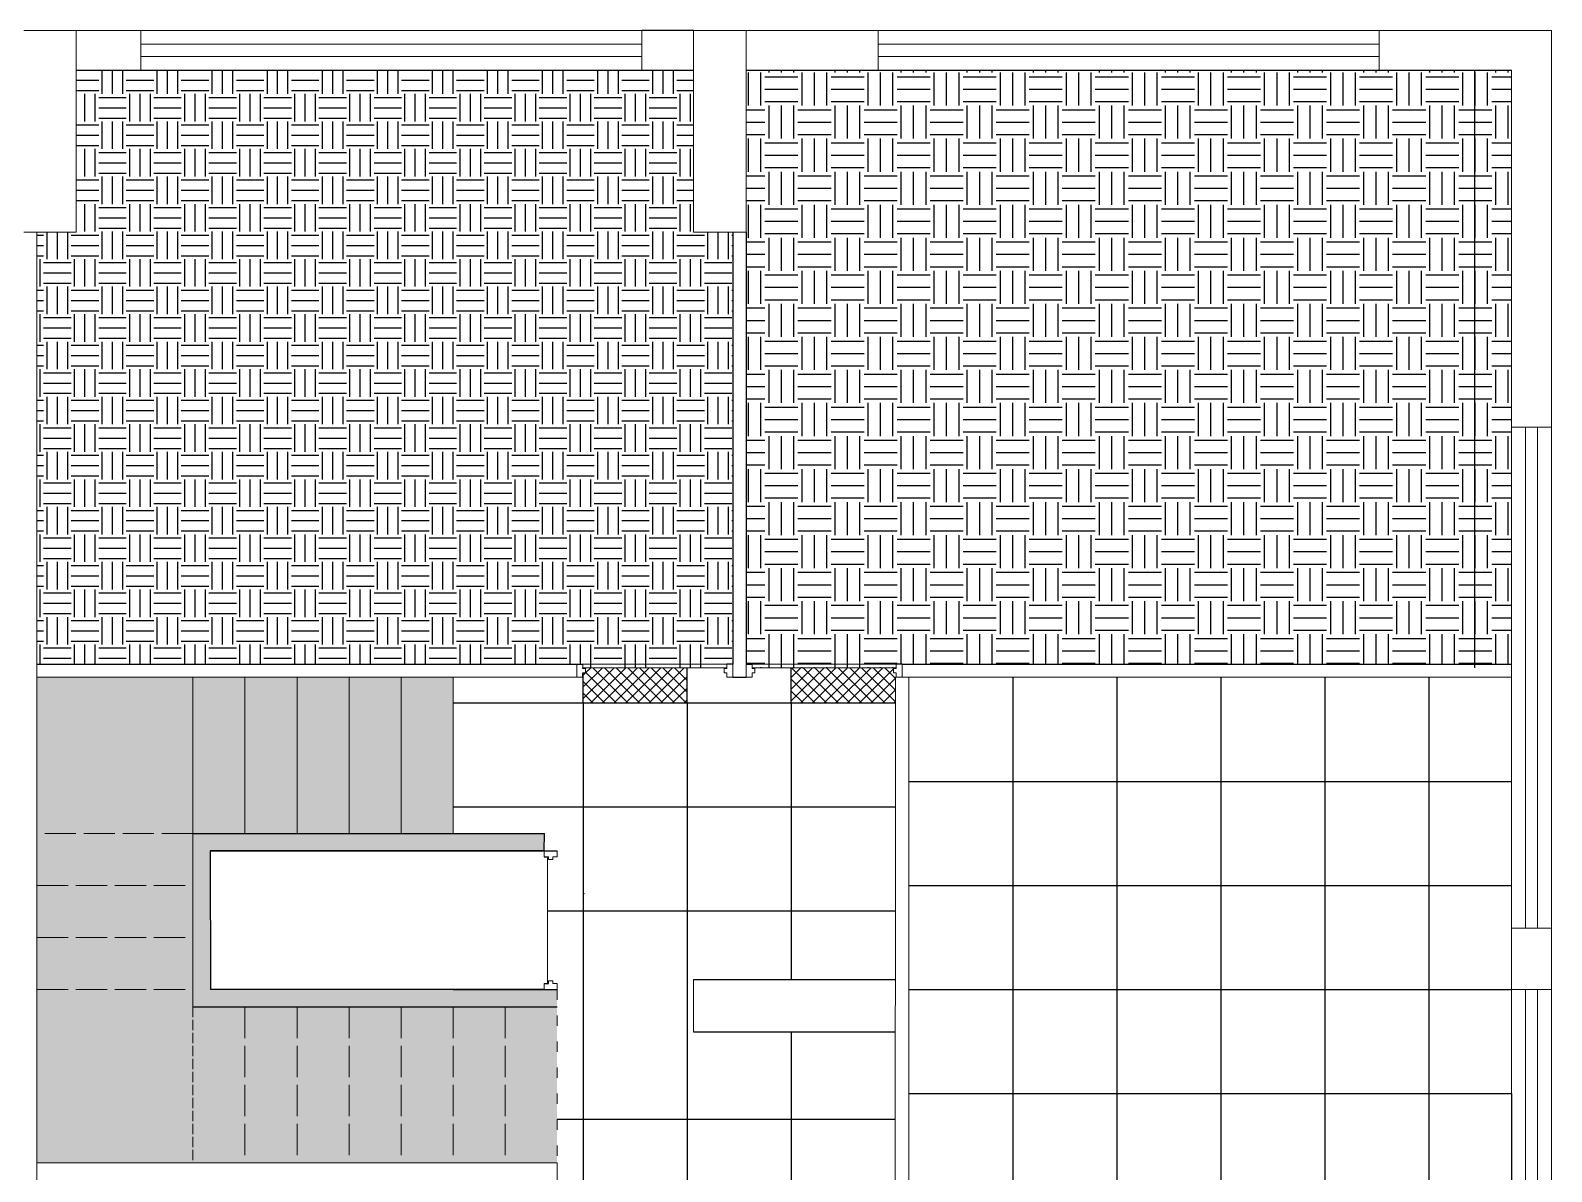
# Model space of a CAD drawing. Header units: millimetres. Extents: x 86441 to 190201, y 16532 to 98188.
# Drawn here: x 89263.9 to 89439.3, y 61085.4 to 61217 of the extents above; entities that cross this region are included whole.
import ezdxf

# ---------------------------------------------------------------- set-up
doc = ezdxf.new("R2010")
doc.units = ezdxf.units.MM
doc.header["$LTSCALE"] = 0.1
doc.linetypes.add('ACAD_ISO02W100', pattern=[15, 12, -3])
doc.linetypes.add('ACAD_ISO03W100', pattern=[30, 12, -18])
doc.layers.add('COLUMN', color=1, linetype='Continuous', lineweight=0)
doc.layers.add('WINDOW', color=5, linetype='Continuous', lineweight=0)
doc.layers.add('door_cad-block.com', color=27, linetype='Continuous')
pattern_1 = [(0, (87401.7125, 60473.4307), (3.175, 3.175), [3.175, -3.175]), (0, (87401.7125, 60474.6213), (3.175, 3.175), [3.175, -3.175]), (0, (87401.7125, 60475.812), (3.175, 3.175), [3.175, -3.175]), (90, (87402.1094, 60476.2088), (-3.175, 3.175), [3.175, -3.175]), (90, (87403.3, 60476.2088), (-3.175, 3.175), [3.175, -3.175]), (90, (87404.4907, 60476.2088), (-3.175, 3.175), [3.175, -3.175])]
pattern_2 = [(0, (87401.7125, 60473.4307), (3.81, 3.81), [3.81, -3.81]), (0, (87401.7125, 60474.8594), (3.81, 3.81), [3.81, -3.81]), (0, (87401.7125, 60476.288), (3.81, 3.81), [3.81, -3.81]), (90, (87402.1888, 60476.7644), (-3.81, 3.81), [3.81, -3.81]), (90, (87403.6175, 60476.7644), (-3.81, 3.81), [3.81, -3.81]), (90, (87405.0463, 60476.7644), (-3.81, 3.81), [3.81, -3.81])]

msp = doc.modelspace()

# ---------------------------------------------------------------- hatches: boundary and pattern name
at = {"true_color": 0xa9420f, "transparency": 33554687}
h = msp.add_hatch(dxfattribs=at)
h.set_pattern_fill('EARTH', color=34, scale=0.5)
h.set_pattern_definition(pattern_1)
h.paths.add_polyline_path([(89344.94, 61193.68), (89340.4, 61193.68), (89340.4, 61212.33), (89269.2, 61212.33), (89269.2, 61193.68), (89264.66, 61193.68), (89264.66, 61143.86), (89344.94, 61143.86)])
h.paths.add_polyline_path([(89270.34, 61147.65), (89270.34, 61147.03)], flags=16)
at = {"true_color": 0x4e554b, "transparency": 33554687}
h = msp.add_hatch(dxfattribs=at)
h.set_pattern_fill('EARTH', color=251, scale=0.6)
h.set_pattern_definition(pattern_2)
h.paths.add_polyline_path([(89434.74, 61212.36), (89346.44, 61212.36), (89346.44, 61143.86), (89434.74, 61143.86)])
at = {"true_color": 0xa9420f, "transparency": 33554687}
h = msp.add_hatch(dxfattribs=at)
h.set_pattern_fill('EARTH', color=34, scale=0.5)
h.set_pattern_definition(pattern_1)
h.paths.add_polyline_path([(89344.24, 61143.86), (89327.64, 61143.86), (89327.64, 61143.46), (89344.24, 61143.46)])
at = {"true_color": 0xc7c8ca, "transparency": 33554687}
h = msp.add_hatch(dxfattribs=at)
h.set_pattern_fill('ANSI37', color=9, scale=0.3)
h.set_pattern_definition([(45, (87401.7125, 60473.4307), (-0.6735192, 0.6735192), []), (135, (87401.7125, 60473.4307), (-0.6735192, -0.6735192), [])])
h.paths.add_polyline_path([(89327.66, 61142.86), (89327.64, 61142.86), (89327.64, 61142.36), (89327.66, 61142.36)], flags=17)
h.paths.add_polyline_path([(89339.66, 61143.46), (89327.64, 61143.46), (89327.64, 61143.36), (89327.94, 61143.36), (89327.94, 61142.86), (89327.66, 61142.86), (89327.66, 61139.42), (89339.66, 61139.42)])
h.paths.add_polyline_path([(89363.7, 61142.36), (89363.74, 61142.36), (89363.74, 61142.86), (89363.44, 61142.86), (89363.44, 61143.36), (89363.74, 61143.36), (89363.74, 61143.46), (89351.66, 61143.46), (89351.66, 61139.42), (89363.7, 61139.42)])
at = {"true_color": 0x4e554b, "transparency": 33554687}
h = msp.add_hatch(dxfattribs=at)
h.set_pattern_fill('EARTH', color=251, scale=0.6)
h.set_pattern_definition(pattern_2)
h.paths.add_polyline_path([(89363.74, 61143.86), (89347.14, 61143.86), (89347.14, 61143.46), (89363.74, 61143.46)])
at = {"transparency": 33554687}
h = msp.add_hatch(color=256, dxfattribs=at)
h.dxf.hatch_style = 1
h.set_gradient(color1=(153, 95, 76), color2=(118, 67, 44), tint=1)
h.paths.add_polyline_path([(89282.66, 61124.36), (89282.66, 61142.36), (89264.66, 61142.36), (89264.66, 61124.36)])
h = msp.add_hatch(color=256, dxfattribs=at)
h.dxf.hatch_style = 1
h.set_gradient(color1=(153, 95, 76), color2=(118, 67, 44), tint=1)
h.paths.add_polyline_path([(89288.66, 61142.36), (89282.66, 61142.36), (89282.66, 61124.36), (89288.66, 61124.36)])
h = msp.add_hatch(color=256, dxfattribs=at)
h.dxf.hatch_style = 1
h.set_gradient(color1=(153, 95, 76), color2=(118, 67, 44), tint=1)
h.paths.add_polyline_path([(89288.66, 61124.36), (89294.66, 61124.36), (89294.66, 61142.36), (89288.66, 61142.36)])
h = msp.add_hatch(color=256, dxfattribs=at)
h.dxf.hatch_style = 1
h.set_gradient(color1=(153, 95, 76), color2=(118, 67, 44), tint=1)
h.paths.add_polyline_path([(89300.66, 61142.36), (89294.66, 61142.36), (89294.66, 61124.36), (89300.66, 61124.36)])
h = msp.add_hatch(color=256, dxfattribs=at)
h.dxf.hatch_style = 1
h.set_gradient(color1=(153, 95, 76), color2=(118, 67, 44), tint=1)
h.paths.add_polyline_path([(89300.66, 61124.36), (89306.66, 61124.36), (89306.66, 61142.36), (89300.66, 61142.36)])
h = msp.add_hatch(color=256, dxfattribs=at)
h.dxf.hatch_style = 1
h.set_gradient(color1=(153, 95, 76), color2=(118, 67, 44), tint=1)
h.paths.add_polyline_path([(89306.66, 61124.36), (89312.66, 61124.36), (89312.66, 61142.36), (89306.66, 61142.36)])
h = msp.add_hatch(color=256, dxfattribs=at)
h.dxf.hatch_style = 1
h.set_gradient(color1=(153, 95, 76), color2=(118, 67, 44), tint=1)
h.paths.add_polyline_path([(89282.66, 61118.36), (89282.66, 61124.36), (89264.66, 61124.36), (89264.66, 61118.36)])
at = {"true_color": 0x76432c, "transparency": 33554687}
h = msp.add_hatch(color=17, dxfattribs=at)
h.dxf.hatch_style = 1
h.paths.add_polyline_path([(89323.16, 61122.36), (89323.2, 61124.36), (89312.66, 61124.36), (89282.66, 61124.36), (89282.66, 61104.36), (89312.66, 61104.36), (89324.66, 61104.36), (89324.66, 61106.36), (89323.16, 61106.36), (89312.66, 61106.36), (89284.69, 61106.36), (89284.66, 61122.36)])
at = {"transparency": 33554687}
h = msp.add_hatch(color=256, dxfattribs=at)
h.dxf.hatch_style = 1
h.set_gradient(color1=(153, 95, 76), color2=(118, 67, 44), tint=1)
h.paths.add_polyline_path([(89282.66, 61112.36), (89282.66, 61118.36), (89264.66, 61118.36), (89264.66, 61112.36)])
h = msp.add_hatch(color=256, dxfattribs=at)
h.dxf.hatch_style = 1
h.set_gradient(color1=(153, 95, 76), color2=(118, 67, 44), tint=1)
h.paths.add_polyline_path([(89264.66, 61112.36), (89264.66, 61106.36), (89282.66, 61106.36), (89282.66, 61112.36)])
h = msp.add_hatch(color=256, dxfattribs=at)
h.dxf.hatch_style = 1
h.set_gradient(color1=(153, 95, 76), color2=(118, 67, 44), tint=1)
h.paths.add_polyline_path([(89264.66, 61106.36), (89264.66, 61086.36), (89282.66, 61086.36), (89282.66, 61104.36), (89282.66, 61106.36)])
h = msp.add_hatch(color=256, dxfattribs=at)
h.dxf.hatch_style = 1
h.set_gradient(color1=(153, 95, 76), color2=(118, 67, 44), tint=1)
h.paths.add_polyline_path([(89282.66, 61086.36), (89288.66, 61086.36), (89288.66, 61104.36), (89282.66, 61104.36)])
h = msp.add_hatch(color=256, dxfattribs=at)
h.dxf.hatch_style = 1
h.set_gradient(color1=(153, 95, 76), color2=(118, 67, 44), tint=1)
h.paths.add_polyline_path([(89288.66, 61086.36), (89294.66, 61086.36), (89294.66, 61104.36), (89288.66, 61104.36)])
h = msp.add_hatch(color=256, dxfattribs=at)
h.dxf.hatch_style = 1
h.set_gradient(color1=(153, 95, 76), color2=(118, 67, 44), tint=1)
h.paths.add_polyline_path([(89300.66, 61104.36), (89294.66, 61104.36), (89294.66, 61086.36), (89300.66, 61086.36)])
h = msp.add_hatch(color=256, dxfattribs=at)
h.dxf.hatch_style = 1
h.set_gradient(color1=(153, 95, 76), color2=(118, 67, 44), tint=1)
h.paths.add_polyline_path([(89306.66, 61104.36), (89300.66, 61104.36), (89300.66, 61086.36), (89306.66, 61086.36)])
h = msp.add_hatch(color=256, dxfattribs=at)
h.dxf.hatch_style = 1
h.set_gradient(color1=(153, 95, 76), color2=(118, 67, 44), tint=1)
h.paths.add_polyline_path([(89306.66, 61086.36), (89312.66, 61086.36), (89312.66, 61104.36), (89306.66, 61104.36)])
h = msp.add_hatch(color=256, dxfattribs=at)
h.dxf.hatch_style = 1
h.set_gradient(color1=(153, 95, 76), color2=(118, 67, 44), tint=1)
h.paths.add_polyline_path([(89312.66, 61086.36), (89318.66, 61086.36), (89318.66, 61104.36), (89312.66, 61104.36)])
h = msp.add_hatch(color=256, dxfattribs=at)
h.dxf.hatch_style = 1
h.set_gradient(color1=(153, 95, 76), color2=(118, 67, 44), tint=1)
h.paths.add_polyline_path([(89318.66, 61086.36), (89324.66, 61086.36), (89324.66, 61104.36), (89318.66, 61104.36)])

# ---------------------------------------------------------------- linework, layer by layer
at = {"color": 18, "lineweight": 5, "true_color": 0x000000, "transparency": 33554687}
for p, q in [((89269.2, 61216.96), (89334.42, 61216.96)), ((89346.44, 61216.96), (89434.74, 61216.96)), ((89434.74, 61216.96), (89439.34, 61216.96)), ((89439.34, 61216.96), (89439.34, 61038.86)), ((89340.4, 61212.36), (89269.2, 61212.36)), ((89434.74, 61212.36), (89346.44, 61212.36)), ((89434.74, 61142.36), (89434.74, 61212.36)), ((89434.74, 61106.31), (89434.74, 61142.36)), ((89434.74, 61106.31), (89434.74, 61094.36)), ((89434.74, 61094.36), (89434.74, 61082.36))]:
    msp.add_line(p, q, dxfattribs=at)
at = {"color": 18, "true_color": 0x000000, "transparency": 33554687}
msp.add_line((89340.4, 61216.96), (89334.42, 61216.96), dxfattribs=at)
at = {"transparency": 33554687}
for p, q in [((89269.2, 61212.36), (89340.4, 61212.36)), ((89346.44, 61212.36), (89434.74, 61212.36)), ((89344.94, 61193.68), (89344.94, 61143.86)), ((89346.44, 61193.68), (89346.44, 61143.86)), ((89264.66, 61143.86), (89326.94, 61143.86)), ((89364.44, 61143.86), (89434.74, 61143.86)), ((89344.94, 61142.36), (89346.44, 61142.36)), ((89327.66, 61139.42), (89327.66, 61067.32)), ((89339.66, 61139.42), (89339.66, 61067.32)), ((89284.66, 61122.36), (89312.66, 61122.36)), ((89323.16, 61122.36), (89284.66, 61122.36)), ((89284.66, 61122.36), (89284.69, 61106.36)), ((89327.66, 61117.48), (89327.77, 61117.44)), ((89323.16, 61106.36), (89284.69, 61106.36)), ((89312.66, 61106.36), (89324.66, 61106.36)), ((89340.4, 61107.5), (89363.7, 61107.5)), ((89340.4, 61101.46), (89363.7, 61101.46))]:
    msp.add_line(p, q, dxfattribs=at)
at = {"color": 251, "true_color": 0x696969, "transparency": 33554687}
msp.add_line((89430.44, 61212.36), (89430.44, 61143.46), dxfattribs=at)
at = {"color": 25, "lineweight": 9, "transparency": 33554687}
for p, q in [((89264.66, 61193.68), (89264.66, 61084.36)), ((89344.94, 61143.86), (89344.94, 61193.68)), ((89346.44, 61193.68), (89346.44, 61143.86)), ((89326.94, 61143.86), (89264.66, 61143.86)), ((89326.94, 61143.86), (89326.94, 61142.36)), ((89326.94, 61143.86), (89327.64, 61143.86)), ((89327.64, 61143.86), (89327.64, 61143.36)), ((89344.24, 61143.86), (89327.64, 61143.86)), ((89327.64, 61143.36), (89327.94, 61143.36)), ((89327.64, 61142.86), (89327.94, 61142.86)), ((89327.64, 61142.86), (89327.64, 61142.36)), ((89327.94, 61143.36), (89327.94, 61142.86)), ((89344.24, 61143.36), (89343.94, 61143.36)), ((89343.94, 61143.36), (89343.94, 61142.86)), ((89344.24, 61142.86), (89343.94, 61142.86)), ((89344.24, 61143.86), (89344.24, 61143.36)), ((89344.24, 61143.86), (89344.94, 61143.86)), ((89344.24, 61142.36), (89344.24, 61142.86)), ((89344.94, 61143.86), (89344.94, 61142.36)), ((89346.44, 61143.86), (89346.44, 61142.36)), ((89347.14, 61143.86), (89347.14, 61143.36)), ((89347.14, 61143.86), (89363.74, 61143.86)), ((89347.14, 61143.36), (89347.44, 61143.36)), ((89347.14, 61142.36), (89347.14, 61142.86)), ((89347.14, 61142.86), (89347.44, 61142.86)), ((89347.44, 61143.36), (89347.44, 61142.86)), ((89363.74, 61143.36), (89363.44, 61143.36)), ((89363.44, 61143.36), (89363.44, 61142.86)), ((89363.74, 61142.86), (89363.44, 61142.86)), ((89363.74, 61143.86), (89363.74, 61143.36)), ((89363.74, 61142.36), (89363.74, 61142.86)), ((89364.44, 61143.86), (89364.44, 61142.36)), ((89364.44, 61143.86), (89434.74, 61143.86)), ((89264.66, 61142.36), (89326.94, 61142.36)), ((89326.94, 61142.36), (89327.64, 61142.36)), ((89344.94, 61142.36), (89344.24, 61142.36)), ((89346.44, 61142.36), (89347.14, 61142.36)), ((89363.7, 61142.36), (89434.74, 61142.36)), ((89363.7, 61142.36), (89363.7, 61107.5)), ((89364.44, 61142.36), (89363.74, 61142.36)), ((89365.2, 61142.36), (89365.2, 61068.08)), ((89363.66, 61101.46), (89363.66, 61067.32))]:
    msp.add_line(p, q, dxfattribs=at)
at = {"color": 7, "true_color": 0xffffff, "transparency": 33554687}
for p, q in [((89326.94, 61143.86), (89327.64, 61143.86)), ((89327.64, 61143.86), (89327.64, 61143.86)), ((89327.64, 61143.36), (89327.64, 61143.46)), ((89327.64, 61142.36), (89327.64, 61142.86)), ((89344.24, 61143.86), (89344.24, 61143.86)), ((89344.94, 61143.86), (89344.24, 61143.86)), ((89346.44, 61143.86), (89347.14, 61143.86)), ((89347.14, 61143.86), (89347.14, 61143.86)), ((89351.66, 61139.42), (89351.66, 61143.46)), ((89363.74, 61143.86), (89363.74, 61143.86)), ((89364.44, 61143.86), (89363.74, 61143.86)), ((89312.66, 61122.36), (89324.66, 61122.36)), ((89323.16, 61121.66), (89323.66, 61121.66)), ((89324.66, 61121.66), (89324.66, 61121.66)), ((89323.56, 61121.56), (89323.56, 61121.36)), ((89313.28, 61106.36), (89313.28, 61106.36)), ((89313.28, 61106.36), (89313.28, 61106.36)), ((89323.16, 61107.06), (89323.66, 61107.06)), ((89324.66, 61107.06), (89324.66, 61107.06))]:
    msp.add_line(p, q, dxfattribs=at)
at = {"color": 25, "lineweight": 0, "transparency": 33554687}
for p, q in [((89344.24, 61143.46), (89327.64, 61143.46)), ((89346.44, 61143.86), (89347.14, 61143.86)), ((89347.14, 61143.46), (89363.74, 61143.46)), ((89282.66, 61124.36), (89282.66, 61142.36)), ((89324.66, 61122.36), (89323.16, 61122.36)), ((89323.16, 61122.36), (89323.16, 61121.66)), ((89323.56, 61107.06), (89323.56, 61121.66)), ((89323.66, 61121.66), (89323.66, 61121.36)), ((89324.66, 61121.66), (89324.16, 61121.66)), ((89324.16, 61121.66), (89324.16, 61121.36)), ((89324.66, 61122.36), (89324.66, 61121.66)), ((89324.16, 61121.36), (89323.66, 61121.36)), ((89323.16, 61106.36), (89323.16, 61107.06)), ((89324.66, 61106.36), (89323.16, 61106.36)), ((89323.66, 61107.06), (89323.66, 61107.36)), ((89324.16, 61107.36), (89323.66, 61107.36)), ((89324.16, 61107.06), (89324.16, 61107.36)), ((89324.66, 61107.06), (89324.16, 61107.06)), ((89324.66, 61106.36), (89324.66, 61107.06))]:
    msp.add_line(p, q, dxfattribs=at)
at = {"color": 9, "true_color": 0xc7c8ca, "transparency": 33554687}
for p, q in [((89327.66, 61139.42), (89327.66, 61142.86)), ((89339.66, 61139.42), (89339.66, 61143.46)), ((89312.66, 61139.42), (89363.7, 61139.42)), ((89351.66, 61139.42), (89351.66, 61107.5)), ((89312.66, 61127.42), (89363.7, 61127.42)), ((89323.56, 61115.42), (89363.7, 61115.42)), ((89351.66, 61101.46), (89351.66, 61028.38)), ((89324.66, 61091.42), (89363.7, 61091.42))]:
    msp.add_line(p, q, dxfattribs=at)
at = {"color": 25, "lineweight": 5, "transparency": 33554687}
msp.add_line((89363.74, 61143.86), (89364.44, 61143.86), dxfattribs=at)
at = {"color": 159, "lineweight": 0, "true_color": 0x22346e, "transparency": 33554687}
msp.add_line((89365.2, 61142.36), (89377.2, 61142.36), dxfattribs=at)
at = {"color": 253, "true_color": 0xb1a785, "transparency": 33554687}
for p, q in [((89377.2, 61142.36), (89377.2, 61068.08)), ((89389.2, 61142.36), (89389.2, 61051.58)), ((89401.2, 61142.36), (89401.2, 61051.58)), ((89413.2, 61142.36), (89413.2, 61051.58)), ((89425.2, 61142.36), (89425.2, 61051.58)), ((89365.2, 61130.36), (89434.74, 61130.36)), ((89365.2, 61118.36), (89434.74, 61118.36)), ((89365.2, 61106.36), (89434.74, 61106.36)), ((89365.2, 61094.36), (89434.74, 61094.36))]:
    msp.add_line(p, q, dxfattribs=at)
at = {"color": 25, "transparency": 33554687}
for p, q in [((89282.66, 61124.36), (89312.66, 61124.36)), ((89312.66, 61124.36), (89323.2, 61124.36)), ((89282.66, 61104.36), (89312.66, 61104.36)), ((89312.66, 61104.36), (89324.66, 61104.36))]:
    msp.add_line(p, q, dxfattribs=at)
at = {"color": 15, "transparency": 33554687}
msp.add_line((89323.16, 61122.36), (89323.2, 61124.36), dxfattribs=at)
at = {"color": 35, "linetype": 'ACAD_ISO02W100', "lineweight": 5, "ltscale": 3, "transparency": 33554687}
msp.add_line((89264.66, 61118.36), (89282.66, 61118.36), dxfattribs=at)
at = {"color": 17, "linetype": 'ACAD_ISO03W100', "lineweight": 5, "transparency": 33554687}
msp.add_line((89324.66, 61106.36), (89324.66, 61086.36), dxfattribs=at)
at = {"color": 25, "linetype": 'ACAD_ISO02W100', "lineweight": 5, "transparency": 33554687}
msp.add_line((89282.66, 61104.36), (89282.66, 61086.36), dxfattribs=at)
at = {"color": 152, "true_color": 0x2776bb, "transparency": 33554687}
msp.add_line((89434.74, 61094.36), (89434.74, 61082.36), dxfattribs=at)
at = {"color": 17, "lineweight": 5, "transparency": 33554687}
for p, q in [((89264.66, 61086.36), (89312.66, 61086.36)), ((89312.66, 61086.36), (89324.66, 61086.36))]:
    msp.add_line(p, q, dxfattribs=at)
at = {"color": 17, "lineweight": 5, "true_color": 0x76432c, "transparency": 33554687}
msp.add_line((89324.66, 61086.36), (89324.66, 61084.36), dxfattribs=at)
at = {"layer": 'COLUMN', "transparency": 33554687}
for p, q in [((89263.16, 61216.96), (89269.2, 61216.96)), ((89269.2, 61193.68), (89269.2, 61216.96)), ((89340.4, 61193.68), (89340.4, 61216.96)), ((89346.44, 61216.96), (89340.4, 61216.96)), ((89346.44, 61193.68), (89346.44, 61216.96)), ((89269.2, 61212.36), (89269.2, 61193.68)), ((89263.16, 61193.68), (89269.2, 61193.68)), ((89340.4, 61193.68), (89346.44, 61193.68)), ((89340.4, 61107.5), (89340.4, 61101.46)), ((89340.4, 61107.5), (89363.7, 61107.5)), ((89363.7, 61107.5), (89363.66, 61101.46)), ((89340.4, 61101.46), (89363.66, 61101.46))]:
    msp.add_line(p, q, dxfattribs=at)
at = {"layer": 'door_cad-block.com', "color": 25, "lineweight": 0, "transparency": 33554687}
for p, q in [((89288.66, 61142.36), (89288.66, 61124.36)), ((89294.66, 61142.36), (89294.66, 61124.36)), ((89300.66, 61142.36), (89300.66, 61124.36)), ((89306.66, 61142.36), (89306.66, 61124.36)), ((89282.66, 61124.36), (89282.66, 61104.36))]:
    msp.add_line(p, q, dxfattribs=at)
at = {"layer": 'door_cad-block.com', "lineweight": 0, "transparency": 33554687}
msp.add_line((89312.66, 61142.36), (89312.66, 61124.36), dxfattribs=at)
at = {"layer": 'door_cad-block.com', "color": 35, "linetype": 'ACAD_ISO02W100', "lineweight": 5, "ltscale": 3, "transparency": 33554687}
for p, q in [((89282.66, 61124.36), (89264.66, 61124.36)), ((89264.66, 61112.36), (89282.66, 61112.36)), ((89264.66, 61106.36), (89282.66, 61106.36))]:
    msp.add_line(p, q, dxfattribs=at)
at = {"layer": 'door_cad-block.com', "color": 25, "linetype": 'ACAD_ISO02W100', "lineweight": 5, "ltscale": 3, "transparency": 33554687}
for p, q in [((89288.66, 61104.36), (89288.66, 61086.36)), ((89294.66, 61104.36), (89294.66, 61086.36)), ((89300.66, 61104.36), (89300.66, 61086.36)), ((89306.66, 61104.36), (89306.66, 61086.36)), ((89312.66, 61104.36), (89312.66, 61086.36)), ((89318.66, 61104.36), (89318.66, 61086.36))]:
    msp.add_line(p, q, dxfattribs=at)
at = {"layer": 'WINDOW', "transparency": 33554687}
for p, q in [((89276.64, 61212.36), (89276.64, 61216.96)), ((89334.42, 61216.96), (89334.42, 61212.36)), ((89361.68, 61212.36), (89361.68, 61216.96)), ((89419.46, 61212.36), (89419.46, 61216.96)), ((89276.64, 61215.36), (89334.42, 61215.36)), ((89361.68, 61215.36), (89419.46, 61215.36)), ((89276.64, 61213.96), (89334.42, 61213.96)), ((89361.68, 61213.96), (89419.46, 61213.96)), ((89434.74, 61171.2), (89439.34, 61171.2)), ((89436.34, 61171.2), (89436.34, 61113.42)), ((89437.74, 61171.2), (89437.74, 61113.42)), ((89434.74, 61113.42), (89439.34, 61113.42)), ((89434.74, 61106.36), (89439.34, 61106.36)), ((89436.34, 61106.36), (89436.34, 61048.58)), ((89437.74, 61106.36), (89437.74, 61048.58))]:
    msp.add_line(p, q, dxfattribs=at)

doc.saveas('drawing.dxf')
